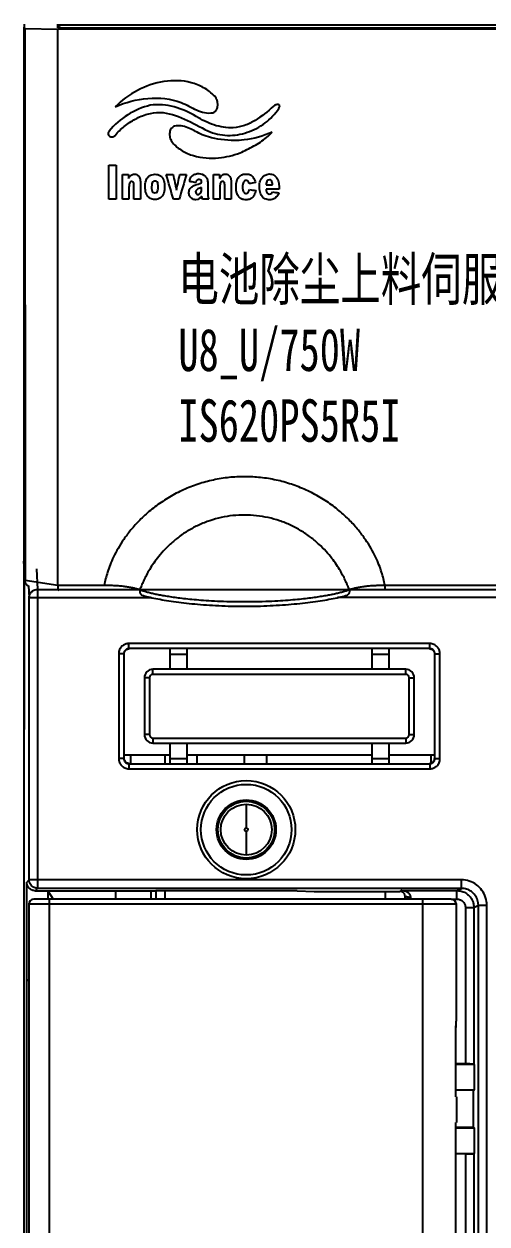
# Model space of a CAD drawing. Header units: millimetres. Extents: x 336 to 12810, y -1577 to 4105.
# Drawn here: x 10734.9 to 10762.2, y 1730.5 to 1801.2 of the extents above; entities that cross this region are included whole.
import ezdxf

# ---------------------------------------------------------------- set-up
doc = ezdxf.new("R2010")
doc.units = ezdxf.units.MM
doc.layers.add('20_ALL_FEATURES', color=7, linetype='Continuous')
doc.styles.add('宋', font='', dxfattribs={"width": 0.7})
doc.styles.add('样式 8', font='arial.ttf', dxfattribs={"width": 0.6, "height": 2.5})
doc.styles.get('宋').set_extended_font_data('SimSun')

msp = doc.modelspace()

# ---------------------------------------------------------------- linework, layer by layer
at = {"color": 7, "linetype": 'Continuous'}
for p, q in [((10734.877, 1801.181), (10734.877, 1801.003)), ((10736.867, 1800.957), (10736.867, 1801.181)), ((10782.867, 1801.108), (10736.867, 1801.108)), ((10736.967, 1801.034), (10736.867, 1801.034)), ((10736.967, 1801.034), (10736.967, 1800.956)), ((10734.867, 1801.003), (10734.867, 1642.108)), ((10734.92, 1800.914), (10734.867, 1801.003)), ((10734.867, 1801.003), (10734.877, 1801.003)), ((10734.92, 1800.914), (10734.937, 1768.395)), ((10734.92, 1800.914), (10736.867, 1800.885)), ((10737.867, 1800.942), (10736.867, 1800.957)), ((10782.867, 1800.885), (10736.867, 1800.885)), ((10736.867, 1768.108), (10736.867, 1800.885)), ((10781.867, 1800.942), (10737.867, 1800.942)), ((10734.868, 1769.511), (10734.867, 1769.53)), ((10734.937, 1768.317), (10734.867, 1769.53)), ((10734.936, 1768.317), (10734.868, 1769.511)), ((10734.867, 1768.608), (10734.906, 1768.608)), ((10734.906, 1759.608), (10734.906, 1768.608)), ((10735.595, 1769.069), (10735.673, 1767.868)), ((10736.867, 1768.098), (10734.937, 1768.395)), ((10734.937, 1768.317), (10734.937, 1768.3)), ((10735.128, 1768.081), (10735.173, 1767.385)), ((10735.673, 1767.868), (10784.062, 1767.868)), ((10735.673, 1767.868), (10735.673, 1750.248)), ((10736.867, 1768.108), (10739.604, 1768.108)), ((10756.131, 1768.108), (10782.867, 1768.108)), ((10756.131, 1768.108), (10756.131, 1767.808)), ((10735.173, 1750.748), (10735.173, 1767.385)), ((10735.173, 1767.385), (10742.38, 1767.385)), ((10784.562, 1767.385), (10753.355, 1767.385)), ((10758.783, 1764.674), (10741.052, 1764.674)), ((10741.052, 1764.374), (10741.052, 1764.674)), ((10758.783, 1764.374), (10741.052, 1764.374)), ((10741.052, 1764.374), (10741.067, 1764.358)), ((10743.467, 1764.358), (10743.467, 1763.158)), ((10744.467, 1764.358), (10744.467, 1763.158)), ((10755.367, 1764.358), (10755.367, 1763.158)), ((10756.367, 1764.358), (10756.367, 1763.158)), ((10758.767, 1764.358), (10758.783, 1764.374)), ((10758.783, 1764.374), (10758.783, 1764.674)), ((10740.452, 1764.074), (10740.452, 1757.893)), ((10740.752, 1764.074), (10740.452, 1764.074)), ((10740.752, 1764.074), (10740.752, 1757.893)), ((10740.752, 1764.074), (10740.767, 1764.058)), ((10743.467, 1764.058), (10744.467, 1764.058)), ((10755.367, 1764.058), (10756.367, 1764.058)), ((10759.067, 1764.058), (10759.083, 1764.074)), ((10759.083, 1757.893), (10759.083, 1764.074)), ((10759.083, 1764.074), (10759.383, 1764.074)), ((10759.383, 1757.893), (10759.383, 1764.074)), ((10757.367, 1763.158), (10742.467, 1763.158)), ((10742.467, 1762.858), (10742.467, 1763.158)), ((10757.367, 1762.858), (10742.467, 1762.858)), ((10757.367, 1762.858), (10757.367, 1763.158)), ((10742.267, 1762.658), (10741.967, 1762.658)), ((10741.967, 1762.658), (10741.967, 1759.308)), ((10742.267, 1762.658), (10742.267, 1759.308)), ((10757.567, 1762.658), (10757.867, 1762.658)), ((10757.567, 1759.308), (10757.567, 1762.658)), ((10757.867, 1759.308), (10757.867, 1762.658)), ((10734.867, 1759.608), (10734.906, 1759.608)), ((10742.267, 1759.308), (10741.967, 1759.308)), ((10757.567, 1759.308), (10757.867, 1759.308)), ((10742.467, 1759.108), (10757.367, 1759.108)), ((10742.467, 1759.108), (10742.467, 1758.808)), ((10742.467, 1758.808), (10757.367, 1758.808)), ((10743.467, 1758.808), (10743.467, 1757.608)), ((10744.467, 1758.808), (10744.467, 1757.608)), ((10755.367, 1758.808), (10755.367, 1757.608)), ((10756.367, 1758.808), (10756.367, 1757.608)), ((10757.367, 1759.108), (10757.367, 1758.808)), ((10740.752, 1757.893), (10740.452, 1757.893)), ((10740.752, 1757.893), (10740.767, 1757.908)), ((10740.767, 1758.108), (10743.467, 1758.108)), ((10741.167, 1757.608), (10741.167, 1758.108)), ((10743.167, 1758.108), (10743.167, 1757.608)), ((10743.467, 1757.908), (10744.467, 1757.908)), ((10744.467, 1758.108), (10755.367, 1758.108)), ((10745.067, 1757.608), (10745.067, 1758.108)), ((10747.867, 1757.608), (10747.867, 1758.108)), ((10749.167, 1758.108), (10749.167, 1757.608)), ((10755.367, 1757.908), (10756.367, 1757.908)), ((10756.367, 1758.108), (10759.067, 1758.108)), ((10758.867, 1757.608), (10758.867, 1758.108)), ((10759.083, 1757.893), (10759.067, 1757.908)), ((10759.083, 1757.893), (10759.383, 1757.893)), ((10741.052, 1757.593), (10741.067, 1757.608)), ((10741.052, 1757.593), (10758.783, 1757.593)), ((10741.052, 1757.593), (10741.052, 1757.293)), ((10741.052, 1757.293), (10758.783, 1757.293)), ((10758.783, 1757.593), (10758.767, 1757.608)), ((10758.783, 1757.593), (10758.783, 1757.293)), ((10747.967, 1755.208), (10747.967, 1753.808)), ((10747.967, 1753.608), (10747.967, 1752.208)), ((10735.173, 1750.748), (10735.033, 1750.608)), ((10735.033, 1744.774), (10735.033, 1750.608)), ((10760.647, 1750.748), (10735.173, 1750.748)), ((10735.673, 1750.248), (10735.533, 1750.108)), ((10735.533, 1750.108), (10742.362, 1750.108)), ((10760.647, 1750.248), (10735.673, 1750.248)), ((10736.267, 1750.108), (10736.267, 1749.608)), ((10736.267, 1750.108), (10736.58, 1749.608)), ((10740.267, 1750.108), (10740.267, 1749.608)), ((10742.362, 1749.608), (10742.362, 1750.108)), ((10750.967, 1750.105), (10742.645, 1750.105)), ((10742.664, 1750.105), (10742.662, 1750.103)), ((10742.662, 1749.608), (10742.662, 1750.103)), ((10743.167, 1750.105), (10743.167, 1749.608)), ((10750.967, 1750.105), (10751.967, 1750.07)), ((10757.029, 1750.07), (10757.076, 1750.117)), ((10757.076, 1750.117), (10760.386, 1750.117)), ((10760.385, 1749.617), (10760.385, 1750.117)), ((10760.386, 1750.117), (10760.647, 1750.248)), ((10760.647, 1750.248), (10760.647, 1750.748)), ((10760.052, 1749.608), (10735.452, 1749.608)), ((10736.352, 1749.608), (10736.352, 1656.608)), ((10751.967, 1750.07), (10757.029, 1750.07)), ((10756.167, 1749.608), (10756.167, 1750.07)), ((10757.329, 1749.77), (10757.363, 1749.804)), ((10757.329, 1749.608), (10757.329, 1749.77)), ((10758.352, 1749.608), (10758.352, 1656.608)), ((10760.052, 1749.617), (10760.385, 1749.617)), ((10735.152, 1749.308), (10735.152, 1656.908)), ((10760.352, 1749.308), (10735.152, 1749.308)), ((10760.352, 1742.628), (10760.352, 1749.308)), ((10760.885, 1749.117), (10761.384, 1749.117)), ((10760.885, 1749.117), (10760.885, 1739.901)), ((10761.384, 1749.117), (10761.647, 1749.249)), ((10761.384, 1749.117), (10761.384, 1739.892)), ((10761.647, 1656.968), (10761.647, 1749.249)), ((10761.647, 1749.249), (10762.147, 1749.249)), ((10762.147, 1656.968), (10762.147, 1749.249)), ((10735.152, 1744.893), (10735.031, 1744.772)), ((10735.031, 1711.01), (10735.031, 1744.772)), ((10760.321, 1737.958), (10760.321, 1742.029)), ((10760.326, 1742.016), (10760.321, 1742.029)), ((10760.326, 1737.958), (10760.326, 1742.017)), ((10760.885, 1739.901), (10760.326, 1739.901)), ((10761.423, 1739.873), (10760.326, 1739.873)), ((10761.384, 1739.892), (10761.423, 1739.873)), ((10761.423, 1738.379), (10761.423, 1739.873)), ((10760.326, 1738.379), (10761.423, 1738.379)), ((10761.367, 1738.351), (10760.326, 1738.351)), ((10761.367, 1738.351), (10761.423, 1738.379)), ((10761.367, 1736.151), (10761.367, 1738.351)), ((10760.321, 1737.958), (10760.352, 1737.958)), ((10760.352, 1737.958), (10760.352, 1736.458)), ((10760.321, 1728.388), (10760.321, 1736.458)), ((10760.321, 1736.458), (10760.352, 1736.458)), ((10760.326, 1728.4), (10760.326, 1736.458)), ((10761.367, 1736.151), (10760.326, 1736.151)), ((10761.423, 1736.123), (10760.326, 1736.123)), ((10761.367, 1736.151), (10761.423, 1736.123)), ((10761.423, 1734.629), (10761.423, 1736.123)), ((10760.326, 1734.629), (10761.423, 1734.629)), ((10760.885, 1734.601), (10760.326, 1734.601)), ((10760.885, 1734.601), (10760.885, 1696.108)), ((10761.384, 1734.609), (10761.423, 1734.629)), ((10761.384, 1734.609), (10761.384, 1696.108))]:
    msp.add_line(p, q, dxfattribs=at)
for radius in [2.89, 2.669, 1.751, 1.672, 1.5, 0.1]:
    msp.add_circle((10747.967, 1753.708), radius, dxfattribs=at)
for centre, radius, start, end in [((10742.467, 1762.658), 0.5, 90, 180), ((10742.467, 1762.658), 0.2, 90, 180), ((10757.367, 1762.658), 0.5, 0, 90), ((10757.367, 1762.658), 0.2, 0, 90), ((10742.467, 1759.308), 0.5, 180, 270), ((10742.467, 1759.308), 0.2, 180, 270), ((10757.367, 1759.308), 0.5, 270, 0), ((10757.367, 1759.308), 0.2, 270, 0), ((10735.452, 1749.308), 0.3, 90, 180), ((10760.052, 1749.308), 0.3, 0, 90)]:
    msp.add_arc(centre, radius, start, end, dxfattribs=at)
for points, start_tangent, end_tangent in [([(10756.131, 1768.108), (10756.055, 1768.486), (10755.944, 1768.887), (10755.791, 1769.315), (10755.589, 1769.775), (10755.327, 1770.272), (10754.992, 1770.802), (10754.574, 1771.357), (10754.06, 1771.929), (10753.436, 1772.5), (10752.713, 1773.04), (10751.914, 1773.513), (10751.066, 1773.9), (10750.183, 1774.194), (10749.273, 1774.392), (10748.347, 1774.493), (10747.415, 1774.494), (10746.488, 1774.397), (10745.578, 1774.201), (10744.694, 1773.91), (10743.845, 1773.526), (10743.044, 1773.054), (10742.316, 1772.515), (10741.688, 1771.942), (10741.17, 1771.369), (10740.749, 1770.811), (10740.412, 1770.279), (10740.147, 1769.78), (10739.945, 1769.318), (10739.792, 1768.889), (10739.68, 1768.487), (10739.604, 1768.108)], (-0.158449, 0.987367), (-0.158453, -0.987366)), ([(10754.032, 1767.854), (10753.944, 1768.082), (10753.833, 1768.339), (10753.692, 1768.628), (10753.515, 1768.951), (10753.291, 1769.308), (10753.013, 1769.694), (10752.67, 1770.103), (10752.254, 1770.524), (10751.755, 1770.94), (10751.188, 1771.323), (10750.574, 1771.649), (10749.93, 1771.908), (10749.26, 1772.095), (10748.572, 1772.209), (10747.877, 1772.248), (10747.182, 1772.211), (10746.494, 1772.099), (10745.823, 1771.914), (10745.178, 1771.657), (10744.563, 1771.333), (10743.993, 1770.95), (10743.492, 1770.534), (10743.072, 1770.111), (10742.727, 1769.701), (10742.447, 1769.313), (10742.222, 1768.954), (10742.043, 1768.63), (10741.902, 1768.341), (10741.791, 1768.083), (10741.703, 1767.854)], (-0.336663, 0.941625), (-0.336661, -0.941626)), ([(10734.937, 1768.343), (10734.937, 1768.368), (10734.937, 1768.395)], (0.002955, 0.999996), (-0.000522, 1)), ([(10734.937, 1768.317), (10734.937, 1768.343)], (0.004788, 0.999989), (0.002955, 0.999996)), ([(10734.937, 1768.3), (10734.946, 1768.249), (10734.971, 1768.189), (10735.009, 1768.142), (10735.058, 1768.107), (10735.113, 1768.086), (10735.137, 1768.081)], (0.058249, -0.998302), (0.988517, -0.151107)), ([(10735.173, 1767.385), (10735.183, 1767.48), (10735.216, 1767.58), (10735.279, 1767.68), (10735.375, 1767.771), (10735.507, 1767.84), (10735.673, 1767.868)], (0.004676, 0.999989), (0.99999, 0.004364)), ([(10736.867, 1768.098), (10736.865, 1768.037), (10736.865, 1767.978), (10736.869, 1767.926), (10736.876, 1767.881), (10736.885, 1767.846), (10736.896, 1767.822), (10736.909, 1767.81), (10736.914, 1767.808)], (-0.064441, -0.997922), (0.992881, -0.119113)), ([(10736.867, 1768.098), (10736.867, 1768.102), (10736.867, 1768.105), (10736.867, 1768.108)], (0.064441, 0.997922), (0, 1)), ([(10739.604, 1768.108), (10739.858, 1768.109), (10740.136, 1768.102), (10740.426, 1768.085), (10740.708, 1768.059), (10740.971, 1768.024), (10741.207, 1767.983), (10741.409, 1767.939), (10741.575, 1767.894), (10741.703, 1767.854)], (0.999877, 0.015698), (0.946467, -0.3228)), ([(10741.703, 1767.854), (10741.691, 1767.774), (10741.695, 1767.697), (10741.715, 1767.629), (10741.749, 1767.575), (10741.796, 1767.538), (10741.819, 1767.529)], (-0.245809, -0.969318), (0.95301, -0.30294)), ([(10741.703, 1767.854), (10741.883, 1767.79), (10742.091, 1767.726), (10742.322, 1767.665), (10742.572, 1767.607), (10742.839, 1767.552), (10743.132, 1767.499), (10743.467, 1767.444), (10743.847, 1767.39), (10744.276, 1767.337), (10744.758, 1767.286), (10745.3, 1767.239), (10745.914, 1767.198), (10746.627, 1767.165), (10747.442, 1767.145), (10748.297, 1767.145), (10749.112, 1767.165), (10749.824, 1767.198), (10750.437, 1767.24), (10750.979, 1767.286), (10751.461, 1767.337), (10751.889, 1767.39), (10752.269, 1767.444), (10752.603, 1767.499), (10752.896, 1767.552), (10753.163, 1767.607), (10753.413, 1767.665), (10753.644, 1767.726), (10753.852, 1767.79), (10754.032, 1767.854)], (0.933783, -0.35784), (0.933783, 0.35784)), ([(10754.032, 1767.854), (10754.044, 1767.774), (10754.04, 1767.697), (10754.02, 1767.629), (10753.985, 1767.575), (10753.939, 1767.538), (10753.915, 1767.529)], (0.245794, -0.969322), (-0.953033, -0.302868)), ([(10754.032, 1767.854), (10754.16, 1767.895), (10754.326, 1767.939), (10754.529, 1767.983), (10754.764, 1768.024), (10755.027, 1768.059), (10755.31, 1768.085), (10755.599, 1768.102), (10755.877, 1768.109), (10756.131, 1768.108)], (0.946467, 0.322799), (0.999877, -0.015694)), ([(10741.819, 1767.529), (10742.184, 1767.428), (10742.636, 1767.329), (10743.137, 1767.237), (10743.686, 1767.152), (10744.282, 1767.075), (10744.927, 1767.007), (10745.617, 1766.951), (10746.343, 1766.908), (10747.094, 1766.881), (10747.858, 1766.872), (10748.623, 1766.881), (10749.375, 1766.907), (10750.104, 1766.95), (10750.796, 1767.006), (10751.443, 1767.074), (10752.042, 1767.151), (10752.592, 1767.236), (10753.094, 1767.328), (10753.547, 1767.427), (10753.915, 1767.529)], (0.953081, -0.302715), (0.953092, 0.302681)), ([(10741.052, 1764.674), (10740.979, 1764.67), (10740.899, 1764.655), (10740.815, 1764.625), (10740.727, 1764.579), (10740.642, 1764.512), (10740.565, 1764.425), (10740.504, 1764.319), (10740.465, 1764.2), (10740.452, 1764.074)], (-1, -0.000011), (0.000067, -1)), ([(10741.052, 1764.374), (10741.015, 1764.372), (10740.975, 1764.364), (10740.933, 1764.35), (10740.889, 1764.327), (10740.847, 1764.293), (10740.808, 1764.25), (10740.778, 1764.197), (10740.758, 1764.137), (10740.752, 1764.074)], (-1, 0.000297), (0.000348, -1)), ([(10740.767, 1764.058), (10740.808, 1764.208), (10740.917, 1764.318), (10741.067, 1764.358)], (0, 1), (1, 0)), ([(10758.767, 1764.358), (10758.917, 1764.318), (10759.027, 1764.208), (10759.067, 1764.058)], (1, 0), (0, -1)), ([(10759.383, 1764.074), (10759.378, 1764.149), (10759.363, 1764.23), (10759.332, 1764.315), (10759.285, 1764.404), (10759.217, 1764.489), (10759.129, 1764.565), (10759.023, 1764.624), (10758.906, 1764.661), (10758.783, 1764.674)], (0, 1), (-1, 0.00004)), ([(10759.083, 1764.074), (10759.081, 1764.111), (10759.073, 1764.152), (10759.058, 1764.195), (10759.034, 1764.239), (10759, 1764.282), (10758.956, 1764.319), (10758.903, 1764.349), (10758.845, 1764.368), (10758.783, 1764.374)], (0.000305, 1), (-1, -0.000279)), ([(10740.452, 1757.893), (10740.456, 1757.82), (10740.471, 1757.74), (10740.5, 1757.656), (10740.547, 1757.568), (10740.614, 1757.483), (10740.701, 1757.406), (10740.807, 1757.345), (10740.926, 1757.306), (10741.052, 1757.293)], (0.000011, -1), (1, 0.000067)), ([(10740.752, 1757.893), (10740.754, 1757.856), (10740.761, 1757.816), (10740.776, 1757.774), (10740.799, 1757.73), (10740.832, 1757.688), (10740.876, 1757.649), (10740.929, 1757.619), (10740.989, 1757.599), (10741.052, 1757.593)], (-0.000297, -1), (1, 0.000348)), ([(10741.067, 1757.608), (10740.917, 1757.649), (10740.808, 1757.758), (10740.767, 1757.908)], (-1, 0), (0, 1)), ([(10758.767, 1757.608), (10758.917, 1757.649), (10759.027, 1757.758), (10759.067, 1757.908)], (1, 0), (0, 1)), ([(10758.783, 1757.593), (10758.82, 1757.595), (10758.859, 1757.602), (10758.902, 1757.617), (10758.945, 1757.64), (10758.988, 1757.673), (10759.027, 1757.717), (10759.057, 1757.77), (10759.077, 1757.83), (10759.083, 1757.893)], (1, -0.000297), (-0.000348, 1)), ([(10758.783, 1757.293), (10758.856, 1757.297), (10758.935, 1757.312), (10759.02, 1757.341), (10759.108, 1757.388), (10759.193, 1757.455), (10759.27, 1757.542), (10759.331, 1757.648), (10759.37, 1757.767), (10759.383, 1757.893)], (1, 0.000011), (-0.000067, 1)), ([(10735.533, 1750.108), (10735.342, 1750.146), (10735.18, 1750.255), (10735.071, 1750.417), (10735.033, 1750.608)], (-1, 0), (0, 1)), ([(10735.673, 1750.248), (10735.574, 1750.258), (10735.47, 1750.291), (10735.366, 1750.354), (10735.272, 1750.45), (10735.201, 1750.582), (10735.173, 1750.748)], (-1, 0.000305), (-0.000305, 1)), ([(10742.362, 1750.108), (10742.484, 1750.108), (10742.583, 1750.107), (10742.645, 1750.105)], (1, 0), (0.998784, -0.04931)), ([(10757.663, 1749.734), (10757.66, 1749.773), (10757.65, 1749.814), (10757.632, 1749.855), (10757.607, 1749.896), (10757.572, 1749.936), (10757.528, 1749.975), (10757.475, 1750.012), (10757.412, 1750.045), (10757.34, 1750.074), (10757.259, 1750.096), (10757.171, 1750.111), (10757.076, 1750.117)], (0.00666, 0.999978), (-0.999917, 0.012882)), ([(10760.386, 1750.117), (10760.506, 1750.109), (10760.63, 1750.086), (10760.757, 1750.045), (10760.884, 1749.983), (10761.011, 1749.896), (10761.131, 1749.782), (10761.236, 1749.641), (10761.317, 1749.477), (10761.367, 1749.3), (10761.384, 1749.117)], (1, -0.000799), (0.000313, -1)), ([(10762.147, 1749.249), (10762.074, 1749.712), (10761.861, 1750.129), (10761.529, 1750.461), (10761.112, 1750.674), (10760.647, 1750.748)], (-0.000061, 1), (-1, -0.000066)), ([(10761.647, 1749.249), (10761.598, 1749.558), (10761.457, 1749.836), (10761.236, 1750.057), (10760.957, 1750.199), (10760.647, 1750.248)], (0.000286, 1), (-1, -0.000321)), ([(10757.329, 1749.77), (10757.289, 1749.92), (10757.179, 1750.03), (10757.029, 1750.07)], (0, 1), (-1, 0)), ([(10757.362, 1749.617), (10757.362, 1749.712), (10757.363, 1749.804)], (-0.000006, 1), (0.004186, 0.999991)), ([(10757.363, 1749.804), (10757.404, 1749.769), (10757.514, 1749.743), (10757.663, 1749.734)], (0.07253, -0.997366), (0.999992, -0.003962)), ([(10757.662, 1749.617), (10757.662, 1749.676), (10757.663, 1749.734)], (0, 1), (0.006701, 0.999978)), ([(10760.385, 1749.617), (10760.445, 1749.613)], (1, -0.000001), (0.992559, -0.121764)), ([(10760.445, 1749.613), (10760.507, 1749.602), (10760.571, 1749.581), (10760.635, 1749.55), (10760.698, 1749.507), (10760.758, 1749.45), (10760.81, 1749.379), (10760.851, 1749.297), (10760.876, 1749.208), (10760.885, 1749.117)], (0.992559, -0.121764), (0.000034, -1)), ([(10760.321, 1742.029), (10760.344, 1742.321), (10760.352, 1742.628)], (0.104868, 0.994486), (0.000126, 1)), ([(10760.327, 1742.029), (10760.336, 1742.155), (10760.35, 1742.456), (10760.352, 1742.628)], (0.085413, 0.996346), (0.000108, 1)), ([(10760.326, 1742.015), (10760.327, 1742.029)], (0.087397, 0.996174), (0.085413, 0.996346)), ([(10761.384, 1739.892), (10761.341, 1739.896), (10761.232, 1739.898), (10761.072, 1739.9), (10760.885, 1739.901)], (-0.894482, 0.447105), (-1, 0)), ([(10760.885, 1734.601), (10761.072, 1734.602), (10761.232, 1734.603), (10761.341, 1734.606), (10761.384, 1734.609)], (1, 0), (0.894482, 0.447105))]:
    msp.add_spline(points, degree=3, dxfattribs=dict(at, start_tangent=start_tangent, end_tangent=end_tangent))
at = {"layer": '20_ALL_FEATURES', "color": 7, "linetype": 'Continuous'}
for points, start_tangent, end_tangent in [([(10746.119, 1796.921, 48.994), (10745.456, 1797.424, 49.008), (10744.715, 1797.724, 49.017), (10743.116, 1797.79, 49.019), (10741.551, 1797.267, 49.004), (10740.247, 1796.303, 48.975)], (-0.709681, 0.704213, 0.020901), (-0.69443, -0.719243, -0.021347)), ([(10740.247, 1796.303, 48.975), (10742.169, 1796.79, 48.99), (10744.136, 1796.55, 48.982), (10744.59, 1796.335, 48.976), (10745.039, 1796.114, 48.97), (10745.502, 1795.963, 48.965), (10746, 1795.953, 48.965)], (0.907304, 0.42029, 0.012474), (0.986774, 0.162031, 0.004809)), ([(10746, 1795.953, 48.965), (10746.127, 1796.029, 48.967), (10746.215, 1796.133, 48.97), (10746.288, 1796.393, 48.978), (10746.247, 1796.675, 48.986), (10746.119, 1796.921, 48.994)], (0.925982, 0.377402, 0.011201), (-0.614554, 0.788528, 0.023403)), ([(10742.313, 1796.389, 48.978), (10740.978, 1795.828, 48.961), (10739.886, 1794.875, 48.933)], (-0.974455, -0.224484, -0.006663), (-0.643609, -0.765018, -0.022705)), ([(10745.022, 1795.735, 48.958), (10743.719, 1796.295, 48.975), (10743.023, 1796.418, 48.979), (10742.313, 1796.389, 48.978)], (-0.867538, 0.497152, 0.014755), (-0.986865, -0.161475, -0.004792)), ([(10745.707, 1794.882, 48.933), (10746.861, 1794.621, 48.925), (10748.027, 1794.798, 48.93), (10749.078, 1795.349, 48.947), (10749.888, 1796.209, 48.972)], (0.910828, -0.412604, -0.012246), (0.545673, 0.837629, 0.02486)), ([(10749.567, 1796.338, 48.976), (10748.489, 1795.497, 48.951), (10747.873, 1795.208, 48.943), (10747.204, 1795.067, 48.938)], (-0.72364, -0.689874, -0.020475), (-0.997096, -0.076127, -0.002259)), ([(10749.888, 1796.209, 48.972), (10749.932, 1796.3, 48.975), (10749.934, 1796.366, 48.977), (10749.904, 1796.408, 48.978), (10749.849, 1796.429, 48.979), (10749.779, 1796.431, 48.979), (10749.703, 1796.415, 48.978), (10749.567, 1796.338, 48.976)], (0.545673, 0.837629, 0.02486), (-0.72364, -0.689874, -0.020475)), ([(10740.233, 1794.618, 48.925), (10740.78, 1795.146, 48.941), (10741.426, 1795.578, 48.954), (10742.135, 1795.868, 48.962), (10742.873, 1795.968, 48.965), (10744.33, 1795.579, 48.954), (10745.707, 1794.882, 48.933)], (0.655413, 0.754938, 0.022406), (0.900227, -0.435229, -0.012917)), ([(10747.204, 1795.067, 48.938), (10746.063, 1795.231, 48.943), (10745.022, 1795.735, 48.958)], (-0.999078, -0.042916, -0.001274), (-0.839082, 0.543766, 0.016139)), ([(10739.886, 1794.875, 48.933), (10739.826, 1794.699, 48.928), (10739.906, 1794.566, 48.924), (10740.063, 1794.523, 48.922), (10740.233, 1794.618, 48.925)], (-0.643609, -0.765018, -0.022705), (0.655413, 0.754938, 0.022406)), ([(10743.737, 1795.165, 48.941), (10743.521, 1794.982, 48.936), (10743.448, 1794.723, 48.928), (10743.49, 1794.443, 48.92), (10743.618, 1794.196, 48.913)], (-0.920511, -0.390544, -0.011591), (0.606604, -0.794654, -0.023585)), ([(10745.257, 1794.71, 48.928), (10744.524, 1795.069, 48.939), (10744.137, 1795.177, 48.942), (10743.737, 1795.165, 48.941)], (-0.89622, 0.443414, 0.01316), (-0.976807, -0.214029, -0.006352)), ([(10747.262, 1794.323, 48.916), (10745.736, 1794.523, 48.922), (10745.257, 1794.71, 48.928)], (-0.999998, 0.00219, 0.000065), (-0.899181, 0.437385, 0.012981)), ([(10749.49, 1794.815, 48.931), (10747.836, 1794.348, 48.917), (10747.262, 1794.323, 48.916)], (-0.913157, -0.407428, -0.012092), (-0.999716, 0.023814, 0.000707)), ([(10748.007, 1793.779, 48.9), (10748.799, 1794.228, 48.914), (10749.49, 1794.815, 48.931)], (0.879947, 0.474863, 0.014094), (0.641014, 0.767191, 0.02277)), ([(10743.618, 1794.196, 48.913), (10744.182, 1793.714, 48.898), (10744.86, 1793.423, 48.89), (10745.596, 1793.292, 48.886), (10746.338, 1793.295, 48.886)], (0.640583, -0.767551, -0.02278), (0.996649, 0.081765, 0.002427)), ([(10746.338, 1793.295, 48.886), (10747.612, 1793.591, 48.895), (10748.007, 1793.779, 48.9)], (0.9953, 0.0968, 0.002873), (0.871745, 0.489745, 0.014535)), ([(10739.867, 1790.859, 48.814), (10739.867, 1792.859, 48.873)], (0, 0.99956, 0.029666), (0, 0.99956, 0.029666)), ([(10739.867, 1792.859, 48.873), (10740.296, 1792.859, 48.873)], (1, 0), (1, 0)), ([(10740.296, 1792.859, 48.873), (10740.296, 1790.859, 48.814)], (0, -0.99956, -0.029666), (0, -0.99956, -0.029666)), ([(10740.671, 1790.859, 48.814), (10740.671, 1792.308, 48.857)], (0, 0.99956, 0.029666), (0, 0.99956, 0.029666)), ([(10740.671, 1792.308, 48.857), (10741.029, 1792.308, 48.857)], (1, 0), (1, 0)), ([(10741.029, 1792.072, 48.85), (10741.148, 1792.237, 48.854), (10741.318, 1792.334, 48.857), (10741.509, 1792.306, 48.857), (10741.658, 1792.175, 48.853), (10741.718, 1791.984, 48.847), (10741.73, 1791.78, 48.841)], (0.44599, 0.894644, 0.026552), (0.042716, -0.998648, -0.029639)), ([(10741.029, 1792.308, 48.857), (10741.029, 1792.072, 48.85)], (0, -0.99956, -0.029666), (0, -0.99956, -0.029666)), ([(10741.345, 1791.656, 48.837), (10741.343, 1791.75, 48.84), (10741.317, 1791.838, 48.843), (10741.245, 1791.892, 48.844), (10741.16, 1791.893, 48.844), (10741.101, 1791.832, 48.842), (10741.069, 1791.739, 48.84), (10741.055, 1791.555, 48.834)], (0, 0.99956, 0.029666), (0, -0.99956, -0.029666)), ([(10742.007, 1791.58, 48.835), (10742.061, 1791.95, 48.846), (10742.137, 1792.105, 48.851), (10742.251, 1792.225, 48.854), (10742.581, 1792.325, 48.857), (10742.911, 1792.232, 48.854), (10743.026, 1792.114, 48.851), (10743.102, 1791.96, 48.846), (10743.158, 1791.589, 48.835)], (-0.0042, 0.999551, 0.029666), (0.003289, -0.999554, -0.029666)), ([(10742.772, 1791.517, 48.833), (10742.772, 1791.579, 48.835), (10742.765, 1791.752, 48.84), (10742.71, 1791.88, 48.844), (10742.583, 1791.926, 48.845), (10742.456, 1791.881, 48.844), (10742.4, 1791.754, 48.84), (10742.392, 1791.581, 48.835)], (0.007728, 0.99953, 0.029665), (-0.002632, -0.999556, -0.029666)), ([(10743.256, 1792.308, 48.857), (10743.656, 1792.308, 48.857)], (1, 0), (1, 0)), ([(10743.674, 1790.859, 48.814), (10743.256, 1792.308, 48.857)], (-0.276553, 0.960576, 0.028509), (-0.276553, 0.960576, 0.028509)), ([(10743.656, 1792.308, 48.857), (10743.851, 1791.39, 48.829)], (0.207229, -0.977862, -0.029022), (0.207229, -0.977862, -0.029022)), ([(10743.851, 1791.39, 48.829), (10744.052, 1792.308, 48.857)], (0.213843, 0.976438, 0.02898), (0.213843, 0.976438, 0.02898)), ([(10744.44, 1792.308, 48.857), (10744.014, 1790.859, 48.814)], (-0.281868, -0.959031, -0.028463), (-0.281868, -0.959031, -0.028463)), ([(10744.052, 1792.308, 48.857), (10744.44, 1792.308, 48.857)], (1, 0), (1, 0)), ([(10744.628, 1791.895, 48.844), (10744.681, 1792.105, 48.851), (10744.805, 1792.255, 48.855), (10744.978, 1792.342, 48.858), (10745.174, 1792.366, 48.858), (10745.538, 1792.219, 48.854), (10745.658, 1792.047, 48.849), (10745.703, 1791.807, 48.842)], (0.034094, 0.998979, 0.029649), (0, -0.99956, -0.029666)), ([(10744.995, 1791.839, 48.843), (10744.938, 1791.848, 48.843), (10744.628, 1791.895, 48.844)], (-0.988597, 0.150517, 0.004467), (-0.988597, 0.150517, 0.004467)), ([(10744.662, 1791.484, 48.832), (10744.75, 1791.579, 48.835), (10744.933, 1791.682, 48.838), (10745.328, 1791.826, 48.842)], (0.571939, 0.819935, 0.024335), (0.828026, 0.560443, 0.016634)), ([(10744.999, 1791.883, 48.844), (10744.995, 1791.839, 48.843)], (-0.226212, -0.973649, -0.028897), (0.046429, -0.998482, -0.029634)), ([(10745.328, 1791.826, 48.842), (10745.332, 1791.912, 48.845), (10745.303, 1791.971, 48.847), (10745.183, 1792.014, 48.848), (10745.113, 1792.001, 48.847), (10745.052, 1791.966, 48.846), (10745.009, 1791.912, 48.845), (10744.999, 1791.883, 48.844)], (0.245556, 0.968956, 0.028758), (-0.226212, -0.973649, -0.028897)), ([(10746.028, 1792.308, 48.857), (10746.385, 1792.308, 48.857)], (1, 0), (1, 0)), ([(10746.028, 1790.859, 48.814), (10746.028, 1792.308, 48.857)], (0, 0.99956, 0.029666), (0, 0.99956, 0.029666)), ([(10746.385, 1792.072, 48.85), (10746.466, 1792.196, 48.853), (10746.507, 1792.242, 48.855), (10746.548, 1792.279, 48.856), (10746.591, 1792.306, 48.857), (10746.639, 1792.325, 48.857), (10746.748, 1792.341, 48.858)], (0.484719, 0.874285, 0.025948), (1, 0)), ([(10746.385, 1792.308, 48.857), (10746.385, 1792.072, 48.85)], (0, -0.99956, -0.029666), (0, -0.99956, -0.029666)), ([(10746.455, 1791.829, 48.842), (10746.423, 1791.723, 48.839), (10746.412, 1791.555, 48.834)], (-0.495771, -0.868071, -0.025764), (0, -0.99956, -0.029666)), ([(10746.701, 1791.656, 48.837), (10746.693, 1791.772, 48.841), (10746.682, 1791.816, 48.842), (10746.667, 1791.849, 48.843), (10746.647, 1791.874, 48.844), (10746.625, 1791.892, 48.844), (10746.598, 1791.902, 48.845), (10746.568, 1791.906, 48.845), (10746.535, 1791.901, 48.845), (10746.505, 1791.886, 48.844), (10746.455, 1791.829, 48.842)], (0, 0.99956, 0.029666), (-0.491563, -0.870459, -0.025835)), ([(10746.748, 1792.341, 48.858), (10746.89, 1792.307, 48.857), (10746.997, 1792.204, 48.853)], (1, 0), (0.550527, -0.83445, -0.024766)), ([(10746.997, 1792.204, 48.853), (10747.065, 1792.029, 48.848), (10747.087, 1791.78, 48.841)], (0.548821, -0.835572, -0.024799), (0, -0.99956, -0.029666)), ([(10747.408, 1791.233, 48.825), (10747.389, 1791.303, 48.827), (10747.375, 1791.384, 48.829), (10747.367, 1791.475, 48.832), (10747.365, 1791.525, 48.833), (10747.364, 1791.577, 48.835), (10747.365, 1791.632, 48.837), (10747.368, 1791.684, 48.838), (10747.378, 1791.782, 48.841), (10747.394, 1791.87, 48.844), (10747.417, 1791.949, 48.846)], (-0.318454, 0.947521, 0.028122), (0.336156, 0.941392, 0.02794)), ([(10747.417, 1791.949, 48.846), (10747.438, 1792.003, 48.848), (10747.523, 1792.145, 48.852)], (0.334261, 0.942066, 0.02796), (0.612946, 0.789777, 0.02344)), ([(10747.523, 1792.145, 48.852), (10747.591, 1792.221, 48.854), (10747.626, 1792.25, 48.855), (10747.661, 1792.274, 48.856), (10747.721, 1792.303, 48.856), (10747.789, 1792.324, 48.857), (10747.865, 1792.337, 48.857), (10747.905, 1792.34, 48.858), (10747.948, 1792.341, 48.858), (10748.008, 1792.339, 48.858), (10748.064, 1792.333, 48.857), (10748.165, 1792.309, 48.857), (10748.251, 1792.27, 48.855), (10748.323, 1792.214, 48.854)], (0.612139, 0.790402, 0.023459), (0.711957, -0.701914, -0.020832)), ([(10747.96, 1791.96, 48.846), (10747.873, 1791.935, 48.846), (10747.837, 1791.905, 48.845), (10747.805, 1791.861, 48.843), (10747.761, 1791.737, 48.84), (10747.746, 1791.562, 48.834)], (-1, 0), (0, -0.99956, -0.029666)), ([(10748.142, 1791.773, 48.841), (10748.08, 1791.913, 48.845), (10748.028, 1791.948, 48.846), (10747.96, 1791.96, 48.846)], (-0.17892, 0.983431, 0.029188), (-1, 0)), ([(10748.503, 1791.843, 48.843), (10748.142, 1791.773, 48.841)], (-0.982039, -0.188593, -0.005597), (-0.982039, -0.188593, -0.005597)), ([(10748.323, 1792.214, 48.854), (10748.382, 1792.143, 48.852), (10748.503, 1791.843, 48.843)], (0.712802, -0.701057, -0.020807), (0.206721, -0.977969, -0.029025)), ([(10749.884, 1791.235, 48.825), (10749.737, 1790.989, 48.817), (10749.492, 1790.845, 48.813), (10749.203, 1790.837, 48.813), (10748.951, 1790.962, 48.817), (10748.748, 1791.492, 48.832), (10748.755, 1791.789, 48.841), (10748.788, 1791.926, 48.845)], (-0.283787, -0.958465, -0.028447), (0.32361, 0.945774, 0.02807)), ([(10748.788, 1791.926, 48.845), (10748.849, 1792.056, 48.849), (10749.318, 1792.346, 48.858), (10749.591, 1792.272, 48.856), (10749.798, 1792.073, 48.85), (10749.887, 1791.8, 48.842), (10749.906, 1791.509, 48.833)], (0.32361, 0.945774, 0.02807), (0.029423, -0.999127, -0.029653)), ([(10749.515, 1791.712, 48.839), (10749.497, 1791.844, 48.843), (10749.443, 1791.959, 48.846), (10749.329, 1792, 48.847), (10749.214, 1791.957, 48.846), (10749.156, 1791.843, 48.843), (10749.137, 1791.712, 48.839)], (-0.113372, 0.993115, 0.029475), (-0.098388, -0.99471, -0.029522)), ([(10741.055, 1791.555, 48.834), (10741.055, 1790.859, 48.814)], (0, -0.99956, -0.029666), (0, -0.99956, -0.029666)), ([(10741.345, 1790.859, 48.814), (10741.345, 1791.656, 48.837)], (0, 0.99956, 0.029666), (0, 0.99956, 0.029666)), ([(10741.73, 1791.78, 48.841), (10741.73, 1790.859, 48.814)], (0, -0.99956, -0.029666), (0, -0.99956, -0.029666)), ([(10743.158, 1791.589, 48.835), (10743.104, 1791.218, 48.824), (10743.029, 1791.062, 48.82), (10742.916, 1790.942, 48.816), (10742.587, 1790.843, 48.813), (10742.257, 1790.937, 48.816), (10742.141, 1791.055, 48.819), (10742.064, 1791.21, 48.824), (10742.007, 1791.58, 48.835)], (0.003289, -0.999554, -0.029666), (-0.0042, 0.999551, 0.029666)), ([(10742.392, 1791.581, 48.835), (10742.399, 1791.408, 48.83), (10742.455, 1791.28, 48.826), (10742.582, 1791.234, 48.825), (10742.709, 1791.278, 48.826), (10742.764, 1791.406, 48.83), (10742.772, 1791.517, 48.833)], (-0.002632, -0.999556, -0.029666), (0.007728, 0.99953, 0.029665)), ([(10745.35, 1791.037, 48.819), (10745.002, 1790.824, 48.813), (10744.803, 1790.87, 48.814), (10744.652, 1791.012, 48.818), (10744.59, 1791.214, 48.824), (10744.626, 1791.42, 48.83), (10744.662, 1791.484, 48.832)], (-0.540513, -0.840965, -0.024959), (0.571939, 0.819935, 0.024335)), ([(10745.328, 1791.547, 48.834), (10745.122, 1791.459, 48.831), (10744.984, 1791.299, 48.827), (10745.014, 1791.196, 48.824), (10745.098, 1791.134, 48.822), (10745.165, 1791.142, 48.822)], (-0.855315, -0.51788, -0.01537), (0.93821, 0.345915, 0.010267)), ([(10745.165, 1791.142, 48.822), (10745.199, 1791.158, 48.822), (10745.282, 1791.242, 48.825), (10745.32, 1791.347, 48.828), (10745.328, 1791.458, 48.831)], (0.93821, 0.345915, 0.010267), (0.013515, 0.999469, 0.029664)), ([(10745.328, 1791.458, 48.831), (10745.328, 1791.547, 48.834)], (0, 0.99956, 0.029666), (0, 0.99956, 0.029666)), ([(10745.703, 1791.807, 48.842), (10745.703, 1791.168, 48.823)], (0, -0.99956, -0.029666), (0, -0.99956, -0.029666)), ([(10745.703, 1791.168, 48.823), (10745.706, 1791.076, 48.82), (10745.709, 1791.039, 48.819), (10745.712, 1791.007, 48.818), (10745.718, 1790.976, 48.817), (10745.727, 1790.941, 48.816), (10745.752, 1790.859, 48.814)], (0, -0.99956, -0.029666), (0.320128, -0.946957, -0.028105)), ([(10746.412, 1791.555, 48.834), (10746.412, 1790.859, 48.814)], (0, -0.99956, -0.029666), (0, -0.99956, -0.029666)), ([(10746.701, 1790.859, 48.814), (10746.701, 1791.656, 48.837)], (0, 0.99956, 0.029666), (0, 0.99956, 0.029666)), ([(10747.087, 1791.78, 48.841), (10747.087, 1790.859, 48.814)], (0, -0.99956, -0.029666), (0, -0.99956, -0.029666)), ([(10747.976, 1790.825, 48.813), (10747.83, 1790.836, 48.813), (10747.767, 1790.849, 48.813), (10747.71, 1790.868, 48.814), (10747.659, 1790.893, 48.815), (10747.612, 1790.924, 48.816), (10747.568, 1790.963, 48.817), (10747.528, 1791.007, 48.818), (10747.459, 1791.112, 48.821), (10747.408, 1791.233, 48.825)], (-1, 0), (-0.314173, 0.948948, 0.028164)), ([(10747.746, 1791.562, 48.834), (10747.75, 1791.478, 48.832), (10747.805, 1791.291, 48.826)], (0, -0.99956, -0.029666), (0.532514, -0.846048, -0.02511)), ([(10747.805, 1791.291, 48.826), (10747.872, 1791.221, 48.824), (10747.911, 1791.204, 48.824), (10747.954, 1791.198, 48.824), (10747.99, 1791.201, 48.824), (10748.024, 1791.212, 48.824), (10748.081, 1791.254, 48.825), (10748.126, 1791.325, 48.827), (10748.158, 1791.426, 48.83)], (0.53236, -0.846145, -0.025113), (0.214958, 0.976193, 0.028973)), ([(10748.158, 1791.426, 48.83), (10748.523, 1791.365, 48.829)], (0.986706, -0.162442, -0.004821), (0.986706, -0.162442, -0.004821)), ([(10748.523, 1791.365, 48.829), (10748.483, 1791.212, 48.824), (10748.424, 1791.08, 48.82), (10748.346, 1790.972, 48.817), (10748.248, 1790.892, 48.815)], (-0.178314, -0.98354, -0.029191), (-0.847882, -0.529952, -0.015729)), ([(10749.136, 1791.446, 48.831), (10749.166, 1791.291, 48.826), (10749.256, 1791.173, 48.823), (10749.401, 1791.174, 48.823), (10749.506, 1791.285, 48.826)], (0.044522, -0.998569, -0.029637), (0.275372, 0.960915, 0.028519)), ([(10749.906, 1791.446, 48.831), (10749.136, 1791.446, 48.831)], (-1, 0), (-1, 0)), ([(10749.137, 1791.712, 48.839), (10749.515, 1791.712, 48.839)], (1, 0), (1, 0)), ([(10749.506, 1791.285, 48.826), (10749.884, 1791.235, 48.825)], (0.991271, -0.131784, -0.003911), (0.991271, -0.131784, -0.003911)), ([(10749.906, 1791.509, 48.833), (10749.906, 1791.446, 48.831)], (0, -0.99956, -0.029666), (0, -0.99956, -0.029666)), ([(10740.296, 1790.859, 48.814), (10739.867, 1790.859, 48.814)], (-1, 0), (-1, 0)), ([(10741.055, 1790.859, 48.814), (10740.671, 1790.859, 48.814)], (-1, 0), (-1, 0)), ([(10741.73, 1790.859, 48.814), (10741.345, 1790.859, 48.814)], (-1, 0), (-1, 0)), ([(10744.014, 1790.859, 48.814), (10743.674, 1790.859, 48.814)], (-1, 0), (-1, 0)), ([(10745.391, 1790.859, 48.814), (10745.35, 1791.037, 48.819)], (-0.399526, 0.916318, 0.027196), (-0.078638, 0.996464, 0.029574)), ([(10745.752, 1790.859, 48.814), (10745.391, 1790.859, 48.814)], (-1, 0), (-1, 0)), ([(10746.412, 1790.859, 48.814), (10746.028, 1790.859, 48.814)], (-1, 0), (-1, 0)), ([(10747.087, 1790.859, 48.814), (10746.701, 1790.859, 48.814)], (-1, 0), (-1, 0)), ([(10748.248, 1790.892, 48.815), (10748.191, 1790.863, 48.814), (10747.976, 1790.825, 48.813)], (-0.84917, -0.527888, -0.015667), (-1, 0))]:
    msp.add_spline(points, degree=3, dxfattribs=dict(at, start_tangent=start_tangent, end_tangent=end_tangent))

# ---------------------------------------------------------------- texts
at = {"lineweight": 0, "style": '样式 8', "width": 0.4}
msp.add_text('SEV 10', height=20, rotation=60, dxfattribs=at).set_placement((10762.726, 1800.459))
at = {"lineweight": 0, "insert": (10743.964, 1787.4), "char_height": 2.5, "width": 25.40295, "attachment_point": 1, "style": '宋'}
msp.add_mtext('{\\fSimSun|b0|i0|c134|p2;电池除尘上料伺服X轴\\PU8_U/750W\\PIS620PS5R5I}', dxfattribs=at)

doc.saveas('drawing.dxf')
